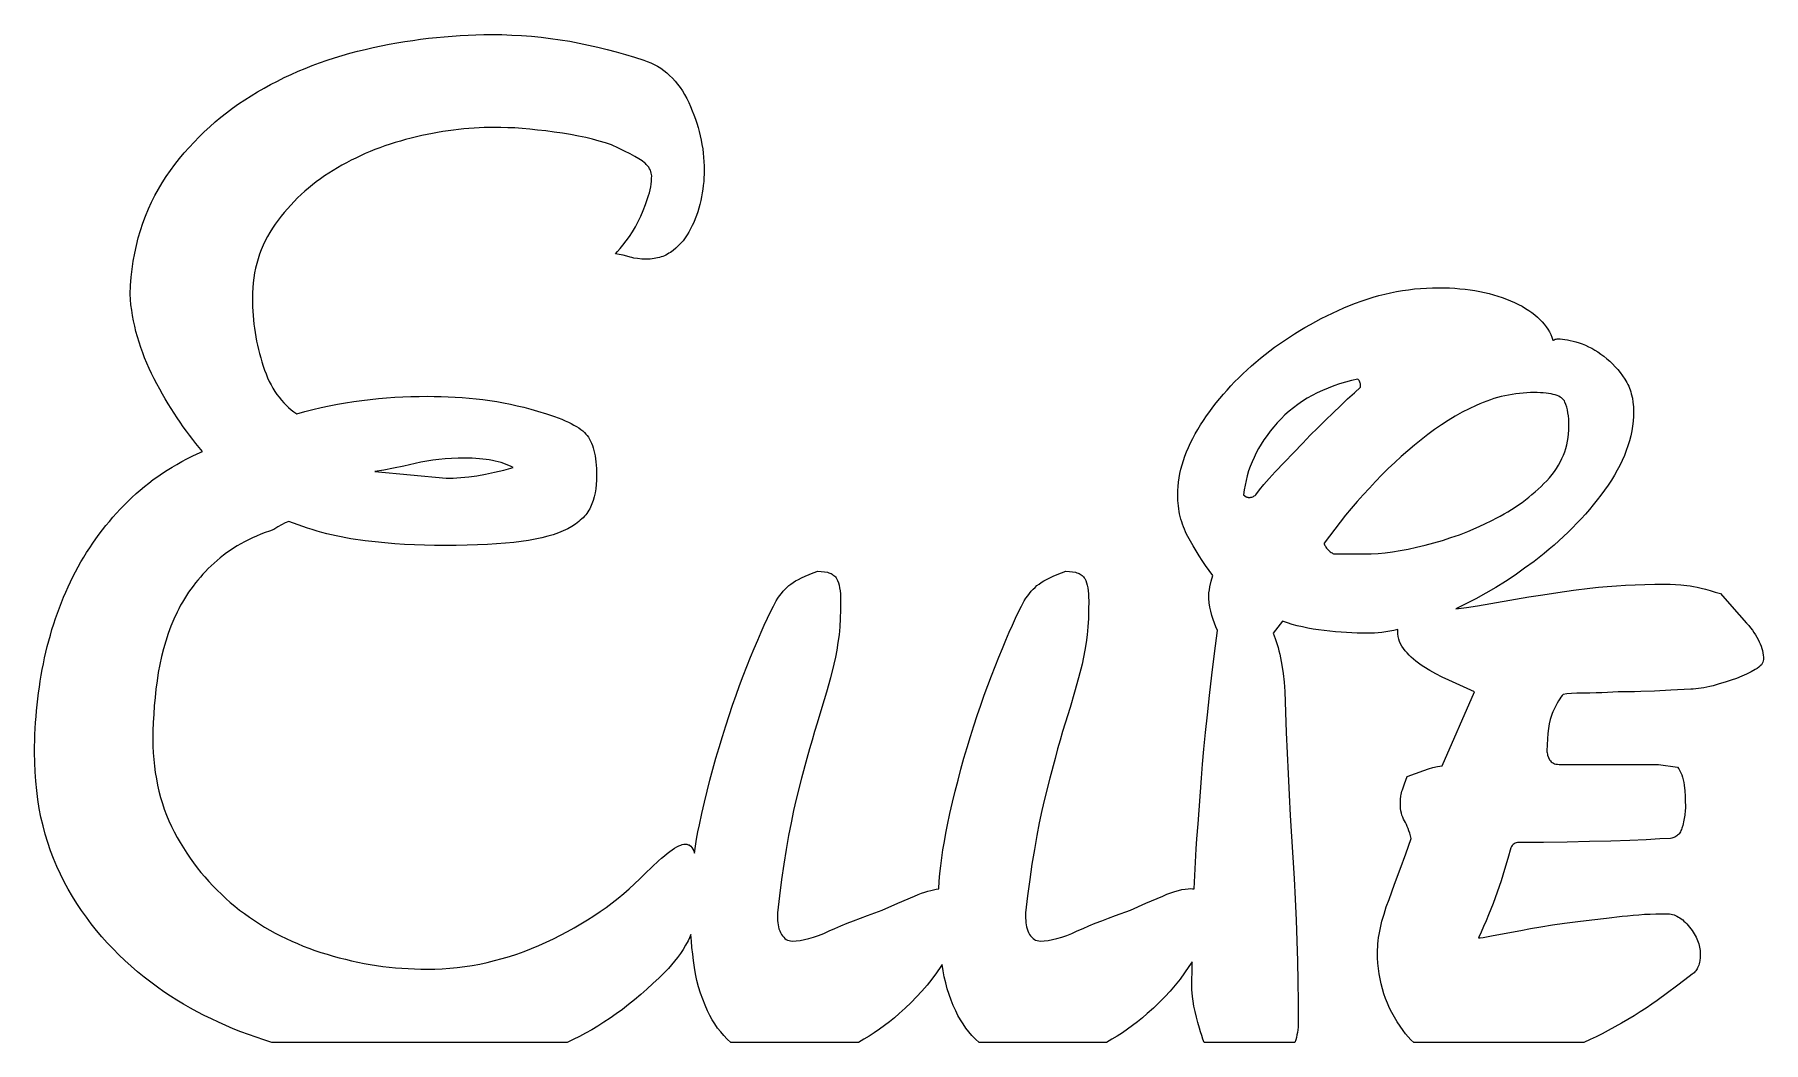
# Model space of a CAD drawing. Extents: x 14 to 183, y 8 to 107.
import ezdxf

# ---------------------------------------------------------------- set-up
doc = ezdxf.new("R2010")
doc.units = 0
doc.layers.add('CAMADA_1', color=18, linetype='CONTINUOUS')

msp = doc.modelspace()

# ---------------------------------------------------------------- linework, layer by layer
at = {"layer": 'CAMADA_1'}
for points in [[(36.97, 7.98), (36.19, 8.22), (35.42, 8.48), (34.66, 8.75), (33.91, 9.03), (33.18, 9.32), (32.45, 9.63), (31.73, 9.95), (31.03, 10.28), (30.33, 10.62), (29.65, 10.98), (28.97, 11.35), (28.31, 11.73), (27.65, 12.13), (27.01, 12.53), (26.38, 12.95), (25.75, 13.39), (25.08, 13.88), (24.42, 14.39), (23.78, 14.91), (23.15, 15.45), (22.54, 16), (21.95, 16.56), (21.38, 17.15), (20.82, 17.74), (20.28, 18.35), (19.76, 18.97), (19.25, 19.61), (18.76, 20.26), (18.29, 20.93), (17.84, 21.61), (17.4, 22.31), (16.98, 23.02), (16.58, 23.74), (16.21, 24.48), (15.86, 25.24), (15.54, 26.01), (15.24, 26.79), (14.97, 27.59), (14.72, 28.41), (14.51, 29.24), (14.31, 30.08), (14.14, 30.94), (14, 31.82), (13.89, 32.7), (13.8, 33.61), (13.73, 34.53), (13.69, 35.46), (13.68, 36.41), (13.68, 37), (13.7, 37.6), (13.72, 38.19), (13.74, 38.77), (13.78, 39.36), (13.82, 39.95), (13.87, 40.53), (13.93, 41.11), (13.99, 41.69), (14.07, 42.27), (14.15, 42.85), (14.24, 43.43), (14.33, 44), (14.44, 44.57), (14.55, 45.14), (14.67, 45.71), (14.8, 46.28), (14.93, 46.84), (15.08, 47.4), (15.23, 47.95), (15.39, 48.5), (15.56, 49.04), (15.74, 49.57), (15.92, 50.1), (16.12, 50.63), (16.32, 51.15), (16.53, 51.66), (16.75, 52.17), (16.98, 52.68), (17.21, 53.18), (17.45, 53.67), (17.7, 54.16), (17.96, 54.64), (18.23, 55.12), (18.51, 55.59), (18.79, 56.05), (19.09, 56.51), (19.39, 56.96), (19.7, 57.4), (20.01, 57.84), (20.34, 58.27), (20.67, 58.69), (21.02, 59.11), (21.37, 59.52), (21.73, 59.92), (22.09, 60.31), (22.47, 60.7), (22.85, 61.09), (23.24, 61.46), (23.64, 61.83), (24.05, 62.18), (24.47, 62.53), (24.9, 62.87), (25.33, 63.2), (25.78, 63.52), (26.23, 63.83), (26.69, 64.13), (27.17, 64.42), (27.65, 64.7), (28.13, 64.97), (28.63, 65.23), (29.14, 65.49), (29.65, 65.73), (30.17, 65.97), (29.85, 66.35), (29.52, 66.74), (29.2, 67.14), (28.89, 67.55), (28.58, 67.97), (28.27, 68.39), (27.97, 68.83), (27.67, 69.27), (27.37, 69.72), (27.08, 70.18), (26.8, 70.64), (26.51, 71.12), (26.23, 71.6), (25.96, 72.09), (25.69, 72.59), (25.42, 73.1), (25.17, 73.61), (24.93, 74.12), (24.7, 74.63), (24.48, 75.15), (24.29, 75.66), (24.1, 76.18), (23.93, 76.7), (23.77, 77.22), (23.63, 77.74), (23.51, 78.26), (23.39, 78.78), (23.3, 79.31), (23.21, 79.83), (23.14, 80.35), (23.09, 80.88), (23.05, 81.41), (23.09, 82.24), (23.16, 83.06), (23.25, 83.86), (23.37, 84.65), (23.51, 85.43), (23.67, 86.19), (23.86, 86.93), (24.07, 87.66), (24.31, 88.37), (24.56, 89.07), (24.85, 89.76), (25.15, 90.43), (25.48, 91.08), (25.83, 91.72), (26.21, 92.34), (26.61, 92.95), (27.03, 93.55), (27.46, 94.13), (27.91, 94.7), (28.37, 95.26), (28.84, 95.8), (29.33, 96.33), (29.83, 96.84), (30.34, 97.34), (30.87, 97.83), (31.41, 98.3), (31.96, 98.77), (32.53, 99.21), (33.11, 99.65), (33.7, 100.07), (34.3, 100.48), (34.93, 100.87), (35.56, 101.25), (36.2, 101.62), (36.85, 101.98), (37.51, 102.32), (38.17, 102.65), (38.85, 102.97), (39.54, 103.27), (40.24, 103.56), (40.94, 103.84), (41.66, 104.1), (42.38, 104.36), (43.11, 104.6), (43.86, 104.82), (44.61, 105.04), (45.37, 105.24), (46.14, 105.42), (46.92, 105.6), (47.69, 105.76), (48.47, 105.92), (49.24, 106.06), (50.02, 106.19), (50.79, 106.31), (51.57, 106.42), (52.34, 106.51), (53.12, 106.6), (53.89, 106.67), (54.67, 106.73), (55.44, 106.78), (56.22, 106.82), (56.99, 106.85), (57.77, 106.87), (58.54, 106.88), (59.53, 106.87), (60.51, 106.83), (61.48, 106.78), (62.44, 106.71), (63.39, 106.62), (64.33, 106.5), (65.27, 106.37), (66.2, 106.22), (67.12, 106.04), (68.04, 105.85), (68.95, 105.65), (69.86, 105.42), (70.77, 105.18), (71.67, 104.93), (72.56, 104.66), (73.46, 104.37), (73.81, 104.24), (74.16, 104.1), (74.5, 103.94), (74.82, 103.76), (75.13, 103.57), (75.44, 103.35), (75.73, 103.12), (76.01, 102.87), (76.28, 102.6), (76.54, 102.31), (76.79, 102.01), (77.03, 101.68), (77.26, 101.34), (77.48, 100.98), (77.68, 100.61), (77.88, 100.21), (78.06, 99.81), (78.23, 99.4), (78.39, 98.99), (78.54, 98.58), (78.68, 98.17), (78.8, 97.76), (78.91, 97.35), (79.01, 96.93), (79.1, 96.51), (79.18, 96.09), (79.25, 95.67), (79.3, 95.25), (79.34, 94.83), (79.37, 94.4), (79.39, 93.98), (79.39, 93.55), (79.39, 93.18), (79.37, 92.82), (79.35, 92.45), (79.31, 92.08), (79.27, 91.71), (79.21, 91.33), (79.14, 90.96), (79.06, 90.58), (78.98, 90.2), (78.88, 89.84), (78.77, 89.48), (78.65, 89.13), (78.52, 88.79), (78.38, 88.45), (78.23, 88.13), (78.07, 87.81), (77.9, 87.5), (77.72, 87.21), (77.52, 86.92), (77.32, 86.65), (77.09, 86.4), (76.86, 86.15), (76.62, 85.92), (76.36, 85.7), (76.22, 85.59), (76.09, 85.5), (75.94, 85.41), (75.8, 85.32), (75.65, 85.24), (75.49, 85.17), (75.33, 85.11), (75.17, 85.05), (75, 85), (74.83, 84.96), (74.48, 84.89), (74.11, 84.85), (73.72, 84.84), (73.27, 84.85), (72.86, 84.89), (72.48, 84.95), (72.31, 84.99), (72.14, 85.04), (71.8, 85.13), (71.44, 85.22), (71.07, 85.3), (70.68, 85.37), (70.9, 85.59), (71.15, 85.88), (71.43, 86.22), (71.74, 86.62), (72.06, 87.06), (72.37, 87.53), (72.66, 88.02), (72.93, 88.53), (73.18, 89.07), (73.42, 89.62), (73.65, 90.19), (73.85, 90.78), (73.94, 91.07), (74.02, 91.36), (74.09, 91.65), (74.15, 91.93), (74.19, 92.21), (74.22, 92.48), (74.24, 92.75), (74.25, 93.02), (74.24, 93.15), (74.21, 93.29), (74.17, 93.43), (74.12, 93.56), (74.04, 93.71), (73.95, 93.85), (73.84, 93.99), (73.72, 94.14), (73.64, 94.22), (73.55, 94.3), (73.31, 94.48), (72.99, 94.69), (72.6, 94.92), (72.13, 95.17), (71.59, 95.44), (70.98, 95.74), (70.29, 96.06), (69.71, 96.25), (69.1, 96.43), (68.45, 96.6), (67.77, 96.76), (67.05, 96.92), (66.29, 97.06), (65.5, 97.19), (64.68, 97.31), (63.85, 97.42), (63.05, 97.51), (62.28, 97.59), (61.53, 97.66), (60.81, 97.71), (60.12, 97.74), (59.45, 97.76), (58.81, 97.77), (58.31, 97.77), (57.82, 97.75), (57.32, 97.73), (56.81, 97.7), (56.31, 97.67), (55.8, 97.62), (55.29, 97.57), (54.78, 97.51), (54.27, 97.44), (53.76, 97.36), (53.24, 97.27), (52.72, 97.18), (52.2, 97.07), (51.68, 96.96), (51.15, 96.84), (50.63, 96.71), (50.1, 96.58), (49.58, 96.43), (49.07, 96.28), (48.57, 96.12), (48.07, 95.95), (47.57, 95.77), (47.08, 95.59), (46.6, 95.4), (46.13, 95.19), (45.66, 94.98), (45.2, 94.76), (44.74, 94.54), (44.29, 94.3), (43.84, 94.06), (43.41, 93.81), (42.97, 93.55), (42.55, 93.28), (42.14, 93), (41.73, 92.72), (41.33, 92.43), (40.95, 92.13), (40.57, 91.82), (40.2, 91.5), (39.84, 91.17), (39.49, 90.84), (39.15, 90.5), (38.82, 90.15), (38.5, 89.79), (38.18, 89.42), (37.88, 89.05), (37.59, 88.66), (37.3, 88.27), (37.03, 87.87), (36.77, 87.46), (36.54, 87.05), (36.32, 86.63), (36.12, 86.2), (35.93, 85.76), (35.77, 85.32), (35.62, 84.87), (35.49, 84.41), (35.37, 83.95), (35.28, 83.48), (35.2, 83), (35.14, 82.51), (35.09, 82.02), (35.07, 81.52), (35.06, 81.01), (35.06, 80.58), (35.07, 80.16), (35.09, 79.73), (35.12, 79.31), (35.16, 78.89), (35.21, 78.47), (35.26, 78.05), (35.32, 77.63), (35.39, 77.22), (35.47, 76.8), (35.56, 76.39), (35.65, 75.98), (35.75, 75.57), (35.87, 75.16), (35.98, 74.75), (36.11, 74.35), (36.25, 73.95), (36.4, 73.57), (36.55, 73.2), (36.71, 72.84), (36.89, 72.5), (37.07, 72.17), (37.26, 71.86), (37.47, 71.56), (37.68, 71.28), (37.9, 71), (38.13, 70.75), (38.36, 70.5), (38.61, 70.27), (38.87, 70.05), (39.14, 69.85), (39.41, 69.66), (40.2, 69.89), (41, 70.09), (41.8, 70.28), (42.59, 70.46), (43.4, 70.61), (44.2, 70.75), (45, 70.88), (45.81, 70.98), (46.62, 71.08), (47.42, 71.16), (48.23, 71.22), (49.03, 71.28), (49.83, 71.32), (50.62, 71.35), (51.42, 71.37), (52.21, 71.38), (52.9, 71.37), (53.59, 71.36), (54.28, 71.33), (54.97, 71.3), (55.65, 71.25), (56.33, 71.19), (57.01, 71.13), (57.69, 71.05), (58.36, 70.96), (59.04, 70.86), (59.71, 70.74), (60.38, 70.6), (61.04, 70.46), (61.71, 70.3), (62.37, 70.12), (63.03, 69.93), (63.91, 69.66), (64.32, 69.53), (64.71, 69.39), (65.08, 69.26), (65.43, 69.12), (65.76, 68.98), (66.07, 68.84), (66.35, 68.7), (66.62, 68.56), (66.86, 68.41), (67.09, 68.27), (67.29, 68.13), (67.48, 67.98), (67.64, 67.83), (67.78, 67.68), (67.91, 67.53), (68.03, 67.36), (68.14, 67.18), (68.24, 66.98), (68.34, 66.78), (68.43, 66.55), (68.5, 66.32), (68.57, 66.07), (68.64, 65.81), (68.69, 65.53), (68.73, 65.24), (68.77, 64.94), (68.8, 64.62), (68.82, 64.29), (68.83, 63.95), (68.84, 63.59), (68.83, 63.14), (68.8, 62.71), (68.75, 62.29), (68.69, 61.9), (68.61, 61.52), (68.5, 61.16), (68.38, 60.82), (68.24, 60.49), (68.17, 60.34), (68.08, 60.19), (67.98, 60.04), (67.88, 59.89), (67.77, 59.75), (67.65, 59.61), (67.52, 59.47), (67.39, 59.34), (67.24, 59.21), (67.09, 59.08), (66.76, 58.84), (66.4, 58.6), (66, 58.38), (65.57, 58.17), (65.1, 57.98), (64.59, 57.8), (64.04, 57.64), (63.45, 57.49), (62.82, 57.36), (62.15, 57.23), (61.45, 57.13), (60.7, 57.04), (59.89, 56.96), (59.03, 56.89), (58.12, 56.83), (57.15, 56.79), (56.13, 56.76), (55.05, 56.74), (53.93, 56.73), (52.94, 56.74), (51.96, 56.76), (50.98, 56.8), (50, 56.85), (49.03, 56.91), (48.06, 56.99), (47.1, 57.09), (46.14, 57.19), (45.66, 57.26), (45.19, 57.33), (44.71, 57.4), (44.24, 57.49), (43.76, 57.58), (43.29, 57.68), (42.82, 57.79), (42.35, 57.9), (41.88, 58.03), (41.41, 58.16), (40.94, 58.3), (40.48, 58.44), (40.01, 58.6), (39.55, 58.76), (39.08, 58.93), (38.62, 59.11), (38.28, 58.96), (37.93, 58.78), (37.56, 58.56), (37.17, 58.32), (36.73, 58.16), (36.3, 58), (35.88, 57.84), (35.47, 57.66), (35.06, 57.48), (34.67, 57.3), (34.29, 57.1), (33.92, 56.9), (33.56, 56.69), (33.2, 56.47), (32.86, 56.25), (32.53, 56.02), (32.21, 55.78), (31.89, 55.53), (31.59, 55.28), (31.3, 55.02), (31.01, 54.75), (30.73, 54.48), (30.47, 54.2), (30.2, 53.92), (29.95, 53.64), (29.7, 53.35), (29.47, 53.06), (29.23, 52.76), (29.01, 52.45), (28.8, 52.15), (28.59, 51.83), (28.39, 51.52), (28.2, 51.19), (28.01, 50.87), (27.84, 50.54), (27.67, 50.2), (27.35, 49.52), (27.06, 48.82), (26.79, 48.1), (26.55, 47.36), (26.33, 46.61), (26.13, 45.85), (25.96, 45.06), (25.82, 44.26), (25.7, 43.45), (25.59, 42.64), (25.5, 41.83), (25.42, 41.01), (25.37, 40.2), (25.33, 39.38), (25.3, 38.55), (25.29, 37.73), (25.3, 37.06), (25.33, 36.4), (25.38, 35.74), (25.44, 35.1), (25.52, 34.47), (25.63, 33.84), (25.75, 33.22), (25.89, 32.62), (26.04, 32.02), (26.22, 31.43), (26.41, 30.85), (26.63, 30.28), (26.86, 29.72), (27.11, 29.17), (27.38, 28.63), (27.67, 28.1), (27.97, 27.58), (28.28, 27.06), (28.61, 26.56), (28.94, 26.07), (29.29, 25.59), (29.64, 25.12), (30.01, 24.66), (30.39, 24.21), (30.78, 23.77), (31.18, 23.34), (31.59, 22.92), (32.01, 22.51), (32.44, 22.11), (32.88, 21.72), (33.34, 21.34), (33.8, 20.97), (34.28, 20.62), (34.76, 20.27), (35.25, 19.94), (35.75, 19.61), (36.26, 19.3), (36.77, 19), (37.3, 18.71), (37.83, 18.43), (38.37, 18.17), (38.92, 17.91), (39.47, 17.67), (40.04, 17.43), (40.61, 17.21), (41.19, 17), (41.78, 16.81), (42.38, 16.62), (42.98, 16.44), (43.59, 16.28), (44.19, 16.13), (44.8, 15.98), (45.41, 15.85), (46.02, 15.73), (46.63, 15.63), (47.25, 15.53), (47.86, 15.44), (48.48, 15.37), (49.1, 15.31), (49.72, 15.26), (50.34, 15.22), (50.96, 15.19), (51.59, 15.17), (52.21, 15.17), (52.95, 15.18), (53.69, 15.21), (54.43, 15.26), (55.17, 15.33), (55.9, 15.42), (56.64, 15.54), (57.37, 15.67), (58.1, 15.83), (58.83, 16), (59.56, 16.2), (60.28, 16.41), (61.01, 16.65), (61.73, 16.91), (62.45, 17.19), (63.17, 17.49), (63.89, 17.81), (64.6, 18.14), (65.3, 18.49), (65.98, 18.85), (66.65, 19.22), (67.3, 19.6), (67.94, 19.99), (68.57, 20.39), (69.18, 20.81), (69.78, 21.23), (70.37, 21.67), (70.94, 22.12), (71.5, 22.58), (72.04, 23.05), (72.57, 23.54), (73.09, 24.03), (73.59, 24.54), (74.28, 25.22), (74.92, 25.81), (75.22, 26.07), (75.51, 26.3), (75.77, 26.52), (76.03, 26.71), (76.27, 26.88), (76.49, 27.03), (76.71, 27.16), (76.9, 27.26), (77.09, 27.34), (77.25, 27.39), (77.41, 27.43), (77.55, 27.44), (77.7, 27.42), (77.84, 27.38), (77.91, 27.35), (77.97, 27.32), (78.09, 27.22), (78.2, 27.1), (78.29, 26.95), (78.37, 26.77), (78.44, 26.56), (78.54, 27.24), (78.66, 27.93), (78.79, 28.63), (78.94, 29.34), (79.17, 30.44), (79.42, 31.54), (79.68, 32.63), (79.96, 33.71), (80.25, 34.79), (80.54, 35.86), (80.86, 36.92), (81.18, 37.98), (81.51, 39.03), (81.85, 40.05), (82.19, 41.06), (82.53, 42.04), (82.88, 43), (83.23, 43.94), (83.59, 44.87), (83.95, 45.77), (84.31, 46.63), (84.65, 47.45), (84.98, 48.22), (85.3, 48.93), (85.61, 49.6), (85.9, 50.22), (86.19, 50.79), (86.46, 51.31), (86.62, 51.57), (86.8, 51.81), (86.97, 52.04), (87.15, 52.25), (87.33, 52.45), (87.52, 52.63), (87.71, 52.8), (87.91, 52.96), (88.12, 53.11), (88.37, 53.26), (88.65, 53.41), (88.96, 53.57), (89.31, 53.73), (89.69, 53.89), (90.1, 54.05), (90.55, 54.21), (90.89, 54.2), (91.21, 54.17), (91.49, 54.11), (91.62, 54.07), (91.74, 54.03), (91.85, 53.98), (91.95, 53.93), (92.04, 53.87), (92.13, 53.8), (92.21, 53.73), (92.28, 53.66), (92.34, 53.57), (92.4, 53.49), (92.49, 53.29), (92.57, 53.08), (92.64, 52.84), (92.69, 52.58), (92.74, 52.3), (92.77, 51.99), (92.79, 51.66), (92.79, 51.31), (92.78, 50.43), (92.75, 49.59), (92.7, 48.77), (92.63, 47.98), (92.53, 47.22), (92.42, 46.48), (92.29, 45.78), (92.13, 45.11), (91.78, 43.75), (91.39, 42.34), (90.96, 40.85), (90.48, 39.3), (90.23, 38.49), (89.98, 37.65), (89.73, 36.77), (89.48, 35.85), (88.96, 33.92), (88.44, 31.85), (88.18, 30.73), (87.93, 29.54), (87.68, 28.27), (87.45, 26.91), (87.22, 25.48), (87, 23.97), (86.79, 22.37), (86.59, 20.7), (86.59, 20.17), (86.6, 19.94), (86.61, 19.72), (86.65, 19.51), (86.69, 19.31), (86.74, 19.12), (86.81, 18.93), (86.89, 18.75), (86.99, 18.58), (87.09, 18.43), (87.2, 18.3), (87.32, 18.18), (87.45, 18.09), (87.58, 18.02), (87.73, 17.97), (87.88, 17.93), (88.04, 17.92), (88.42, 17.94), (88.81, 17.99), (89.23, 18.06), (89.67, 18.17), (90.14, 18.31), (90.63, 18.48), (91.14, 18.68), (91.67, 18.91), (92.23, 19.16), (92.81, 19.41), (93.42, 19.67), (94.06, 19.92), (94.73, 20.18), (95.42, 20.44), (96.88, 20.96), (98.4, 21.64), (100.05, 22.34), (100.39, 22.49), (100.72, 22.61), (101.04, 22.72), (101.34, 22.82), (101.63, 22.9), (101.91, 22.96), (102.17, 23.01), (102.42, 23.05), (102.47, 23.79), (102.53, 24.54), (102.62, 25.31), (102.72, 26.09), (102.83, 26.88), (102.97, 27.69), (103.12, 28.51), (103.29, 29.34), (103.52, 30.44), (103.77, 31.54), (104.03, 32.63), (104.31, 33.71), (104.59, 34.79), (104.89, 35.86), (105.21, 36.92), (105.53, 37.98), (105.86, 39.03), (106.2, 40.05), (106.54, 41.06), (106.88, 42.04), (107.23, 43), (107.58, 43.94), (107.94, 44.87), (108.3, 45.77), (108.66, 46.63), (109, 47.45), (109.33, 48.22), (109.65, 48.93), (109.96, 49.6), (110.25, 50.22), (110.54, 50.79), (110.81, 51.31), (110.97, 51.57), (111.15, 51.81), (111.32, 52.04), (111.5, 52.25), (111.68, 52.45), (111.87, 52.63), (112.06, 52.8), (112.26, 52.96), (112.47, 53.11), (112.72, 53.26), (113, 53.41), (113.31, 53.57), (113.66, 53.73), (114.04, 53.89), (114.45, 54.05), (114.9, 54.21), (115.24, 54.2), (115.56, 54.17), (115.84, 54.11), (115.97, 54.07), (116.09, 54.03), (116.2, 53.98), (116.3, 53.93), (116.39, 53.87), (116.48, 53.8), (116.56, 53.73), (116.63, 53.66), (116.69, 53.57), (116.75, 53.49), (116.84, 53.29), (116.92, 53.08), (116.99, 52.84), (117.04, 52.58), (117.09, 52.3), (117.12, 51.99), (117.13, 51.66), (117.14, 51.31), (117.13, 50.43), (117.1, 49.59), (117.05, 48.77), (116.98, 47.98), (116.88, 47.22), (116.77, 46.48), (116.64, 45.78), (116.48, 45.11), (116.13, 43.75), (115.74, 42.34), (115.31, 40.85), (114.83, 39.3), (114.58, 38.49), (114.33, 37.65), (114.08, 36.77), (113.83, 35.85), (113.31, 33.92), (112.79, 31.85), (112.53, 30.73), (112.28, 29.54), (112.03, 28.27), (111.8, 26.91), (111.57, 25.48), (111.35, 23.97), (111.14, 22.37), (110.94, 20.7), (110.94, 20.17), (110.95, 19.94), (110.96, 19.72), (110.99, 19.51), (111.04, 19.31), (111.09, 19.12), (111.16, 18.93), (111.24, 18.75), (111.33, 18.58), (111.44, 18.43), (111.55, 18.3), (111.67, 18.18), (111.8, 18.09), (111.93, 18.02), (112.08, 17.97), (112.23, 17.93), (112.39, 17.92), (112.76, 17.94), (113.16, 17.99), (113.58, 18.06), (114.02, 18.17), (114.49, 18.31), (114.98, 18.48), (115.49, 18.68), (116.02, 18.91), (116.58, 19.16), (117.16, 19.41), (117.77, 19.67), (118.41, 19.92), (119.08, 20.18), (119.77, 20.44), (121.23, 20.96), (122.75, 21.64), (124.4, 22.34), (124.82, 22.51), (125.21, 22.66), (125.59, 22.79), (125.95, 22.89), (126.29, 22.97), (126.6, 23.03), (126.9, 23.06), (127.17, 23.07), (127.33, 23.06), (127.48, 23.04), (127.67, 26.98), (127.75, 27.96), (127.87, 29.44), (128.2, 33.91), (128.31, 35.27), (128.44, 36.76), (128.6, 38.39), (128.78, 40.13), (128.99, 42.01), (129.23, 44.02), (129.49, 46.15), (129.78, 48.41), (129.62, 48.76), (129.48, 49.12), (129.35, 49.49), (129.23, 49.88), (129.13, 50.28), (129.04, 50.69), (128.97, 51.12), (128.91, 51.55), (128.92, 51.82), (128.94, 52.1), (128.98, 52.38), (129.04, 52.67), (129.17, 53.25), (129.31, 53.8), (128.95, 54.29), (128.61, 54.78), (128.28, 55.26), (127.97, 55.74), (127.67, 56.22), (127.39, 56.69), (127.12, 57.16), (126.86, 57.62), (126.74, 57.86), (126.63, 58.09), (126.53, 58.33), (126.43, 58.57), (126.34, 58.82), (126.26, 59.06), (126.19, 59.32), (126.12, 59.57), (126.06, 59.83), (126.01, 60.09), (125.97, 60.35), (125.94, 60.62), (125.91, 60.89), (125.89, 61.16), (125.88, 61.44), (125.87, 61.71), (125.88, 62.13), (125.91, 62.54), (125.95, 62.96), (126.02, 63.38), (126.09, 63.8), (126.19, 64.23), (126.3, 64.65), (126.44, 65.08), (126.58, 65.51), (126.75, 65.94), (126.94, 66.37), (127.14, 66.81), (127.36, 67.25), (127.59, 67.69), (127.85, 68.13), (128.12, 68.58), (128.4, 69.02), (128.7, 69.46), (129.01, 69.89), (129.33, 70.32), (129.66, 70.74), (130, 71.16), (130.35, 71.58), (130.71, 71.99), (131.08, 72.4), (131.46, 72.8), (131.86, 73.19), (132.26, 73.59), (132.68, 73.97), (133.1, 74.36), (133.54, 74.73), (133.99, 75.11), (134.45, 75.47), (134.91, 75.83), (135.38, 76.19), (135.86, 76.53), (136.35, 76.87), (136.84, 77.19), (137.34, 77.52), (137.85, 77.83), (138.36, 78.13), (138.89, 78.43), (139.42, 78.72), (139.95, 79), (140.5, 79.28), (141.05, 79.55), (141.61, 79.8), (142.17, 80.06), (142.74, 80.3), (143.31, 80.52), (143.89, 80.73), (144.46, 80.92), (145.04, 81.1), (145.61, 81.26), (146.19, 81.41), (146.77, 81.54), (147.36, 81.66), (147.94, 81.76), (148.52, 81.84), (149.11, 81.91), (149.7, 81.97), (150.29, 82), (150.88, 82.03), (151.47, 82.03), (152.01, 82.03), (152.54, 82.01), (153.06, 81.98), (153.57, 81.94), (154.07, 81.89), (154.56, 81.83), (155.04, 81.76), (155.52, 81.67), (155.98, 81.58), (156.43, 81.47), (156.87, 81.35), (157.3, 81.22), (157.72, 81.08), (158.13, 80.92), (158.54, 80.76), (158.93, 80.58), (159.31, 80.4), (159.67, 80.21), (160.01, 80.01), (160.33, 79.81), (160.63, 79.6), (160.91, 79.38), (161.18, 79.16), (161.42, 78.93), (161.65, 78.7), (161.85, 78.46), (162.04, 78.21), (162.21, 77.96), (162.36, 77.7), (162.49, 77.44), (162.6, 77.17), (162.69, 76.89), (162.75, 76.89), (162.81, 76.91), (162.85, 76.93), (162.89, 76.95), (162.93, 76.98), (163, 77), (163.1, 77.02), (163.22, 77.02), (163.42, 77.01), (163.64, 77), (163.88, 76.97), (164.13, 76.92), (164.39, 76.87), (164.67, 76.8), (164.96, 76.72), (165.26, 76.62), (165.58, 76.52), (165.89, 76.39), (166.19, 76.25), (166.5, 76.1), (166.8, 75.92), (167.11, 75.73), (167.41, 75.53), (167.7, 75.31), (168, 75.07), (168.28, 74.82), (168.55, 74.56), (168.81, 74.28), (169.06, 74), (169.3, 73.7), (169.53, 73.39), (169.75, 73.06), (169.85, 72.9), (169.95, 72.72), (170.04, 72.55), (170.13, 72.37), (170.2, 72.19), (170.27, 72), (170.34, 71.81), (170.39, 71.61), (170.49, 71.21), (170.55, 70.79), (170.59, 70.35), (170.61, 69.9), (170.6, 69.42), (170.56, 68.94), (170.51, 68.46), (170.43, 67.98), (170.33, 67.5), (170.21, 67.02), (170.06, 66.53), (169.9, 66.05), (169.71, 65.57), (169.5, 65.09), (169.27, 64.6), (169.01, 64.12), (168.73, 63.63), (168.44, 63.15), (168.11, 62.66), (167.77, 62.18), (167.41, 61.69), (167.04, 61.21), (166.66, 60.74), (166.27, 60.28), (165.88, 59.82), (165.47, 59.37), (165.05, 58.92), (164.62, 58.48), (164.18, 58.05), (163.73, 57.62), (163.28, 57.2), (162.81, 56.78), (162.33, 56.37), (161.85, 55.97), (161.35, 55.57), (160.84, 55.18), (159.92, 54.5), (158.98, 53.84), (158.04, 53.22), (157.08, 52.62), (156.12, 52.05), (155.14, 51.51), (154.16, 51), (153.16, 50.51), (154.23, 50.66), (155.31, 50.83), (160.33, 51.69), (161.72, 51.91), (163.18, 52.13), (164.72, 52.34), (166.33, 52.55), (167.17, 52.64), (168.03, 52.72), (168.92, 52.79), (169.83, 52.84), (170.77, 52.89), (171.73, 52.92), (172.71, 52.93), (173.72, 52.94), (174.2, 52.93), (174.71, 52.91), (175.26, 52.87), (175.83, 52.81), (176.15, 52.77), (176.49, 52.71), (176.85, 52.64), (177.25, 52.55), (177.68, 52.44), (178.13, 52.31), (178.62, 52.17), (179.13, 52.02), (180.24, 50.76), (181.71, 49.11), (181.91, 48.88), (182.09, 48.65), (182.27, 48.43), (182.43, 48.2), (182.58, 47.97), (182.71, 47.75), (182.83, 47.52), (182.94, 47.3), (183.04, 47.08), (183.12, 46.86), (183.19, 46.64), (183.25, 46.42), (183.3, 46.2), (183.33, 45.98), (183.35, 45.77), (183.36, 45.55), (183.34, 45.42), (183.31, 45.29), (183.24, 45.16), (183.16, 45.04), (183.05, 44.92), (182.91, 44.8), (182.75, 44.68), (182.56, 44.56), (182.15, 44.33), (181.71, 44.12), (181.23, 43.91), (180.72, 43.7), (180.18, 43.51), (179.61, 43.32), (179.02, 43.15), (178.41, 42.98), (178.1, 42.9), (177.8, 42.83), (177.51, 42.78), (177.24, 42.73), (176.97, 42.69), (176.71, 42.67), (176.47, 42.65), (176.23, 42.65), (174.28, 42.53), (172.67, 42.45), (171.31, 42.4), (170.71, 42.39), (170.16, 42.38), (169.63, 42.38), (169.1, 42.37), (168.58, 42.35), (168.05, 42.32), (167.5, 42.29), (166.93, 42.27), (166.32, 42.26), (165.67, 42.25), (165.05, 42.24), (164.52, 42.22), (164.07, 42.18), (163.69, 42.12), (163.59, 42.01), (163.48, 41.86), (163.37, 41.69), (163.25, 41.49), (163.12, 41.26), (162.99, 41.01), (162.7, 40.41), (162.63, 40.24), (162.57, 40.06), (162.44, 39.67), (162.34, 39.25), (162.26, 38.79), (162.19, 38.29), (162.15, 37.76), (162.12, 37.19), (162.11, 36.58), (162.11, 36.48), (162.13, 36.38), (162.15, 36.27), (162.18, 36.17), (162.26, 35.95), (162.37, 35.72), (162.45, 35.61), (162.53, 35.52), (162.63, 35.44), (162.74, 35.37), (162.86, 35.32), (162.99, 35.29), (163.14, 35.27), (163.3, 35.26), (173.06, 35.26), (174.91, 35), (175.04, 34.82), (175.15, 34.64), (175.25, 34.44), (175.34, 34.22), (175.42, 33.99), (175.48, 33.75), (175.53, 33.49), (175.57, 33.21), (175.63, 32.67), (175.67, 32.14), (175.69, 31.64), (175.7, 31.17), (175.7, 30.97), (175.69, 30.75), (175.64, 30.29), (175.55, 29.8), (175.44, 29.25), (175.36, 28.99), (175.32, 28.87), (175.26, 28.76), (175.21, 28.65), (175.15, 28.55), (175.08, 28.46), (175.01, 28.38), (174.93, 28.31), (174.85, 28.24), (174.76, 28.18), (174.67, 28.13), (174.57, 28.09), (174.47, 28.05), (174.36, 28.02), (174.25, 28), (173.19, 27.94), (171.86, 27.87), (170.25, 27.8), (168.38, 27.74), (166.3, 27.68), (164.11, 27.64), (161.78, 27.61), (159.34, 27.61), (159.21, 27.6), (159.09, 27.57), (158.98, 27.53), (158.88, 27.47), (158.78, 27.4), (158.7, 27.31), (158.62, 27.2), (158.55, 27.08), (158.27, 26.01), (157.95, 24.93), (157.61, 23.84), (157.23, 22.72), (157.03, 22.16), (156.82, 21.6), (156.6, 21.04), (156.37, 20.48), (156.14, 19.92), (155.89, 19.36), (155.64, 18.8), (155.38, 18.24), (155.56, 18.25), (155.84, 18.28), (156.68, 18.42), (157.92, 18.65), (159.54, 18.96), (160.49, 19.14), (161.52, 19.32), (162.64, 19.5), (163.84, 19.67), (165.13, 19.84), (166.5, 20.01), (167.96, 20.18), (169.5, 20.35), (170.03, 20.41), (170.57, 20.46), (171.12, 20.51), (171.68, 20.55), (172.23, 20.57), (172.78, 20.6), (173.32, 20.61), (173.85, 20.61), (174, 20.61), (174.15, 20.59), (174.3, 20.57), (174.44, 20.53), (174.58, 20.48), (174.73, 20.43), (174.87, 20.36), (175.01, 20.28), (175.15, 20.19), (175.29, 20.1), (175.43, 19.99), (175.56, 19.87), (175.7, 19.74), (175.83, 19.6), (175.97, 19.45), (176.1, 19.29), (176.35, 18.96), (176.56, 18.63), (176.74, 18.3), (176.82, 18.14), (176.89, 17.97), (176.95, 17.81), (177.01, 17.64), (177.05, 17.48), (177.09, 17.31), (177.12, 17.15), (177.14, 16.98), (177.15, 16.82), (177.15, 16.65), (177.14, 16.3), (177.1, 15.99), (177.08, 15.84), (177.04, 15.69), (177, 15.56), (176.96, 15.43), (176.9, 15.31), (176.84, 15.2), (176.78, 15.09), (176.71, 15), (176.63, 14.9), (176.55, 14.82), (176.46, 14.74), (176.36, 14.67), (175.65, 14.12), (174.84, 13.5), (173.94, 12.83), (172.93, 12.1), (172.39, 11.72), (171.84, 11.35), (171.26, 10.97), (170.67, 10.6), (170.06, 10.23), (169.43, 9.86), (168.78, 9.5), (168.11, 9.13), (167.53, 8.83), (166.94, 8.53), (166.35, 8.25), (165.74, 7.98), (149.03, 7.98), (148.75, 8.24), (148.48, 8.52), (148.23, 8.82), (147.99, 9.13), (147.69, 9.56), (147.4, 10), (147.14, 10.45), (146.89, 10.9), (146.67, 11.35), (146.46, 11.82), (146.28, 12.29), (146.11, 12.76), (145.96, 13.24), (145.84, 13.73), (145.73, 14.22), (145.64, 14.72), (145.57, 15.23), (145.52, 15.74), (145.49, 16.26), (145.48, 16.79), (145.49, 17.07), (145.5, 17.36), (145.52, 17.65), (145.55, 17.95), (145.59, 18.26), (145.64, 18.57), (145.7, 18.89), (145.76, 19.21), (145.92, 19.87), (146.12, 20.56), (146.34, 21.27), (146.61, 22), (147.16, 23.49), (147.71, 24.98), (148.25, 26.49), (148.78, 28), (148.64, 28.5), (148.57, 28.74), (148.49, 28.96), (148.4, 29.17), (148.31, 29.36), (148.22, 29.55), (148.12, 29.72), (148.03, 29.89), (147.95, 30.07), (147.88, 30.27), (147.83, 30.48), (147.78, 30.7), (147.75, 30.93), (147.73, 31.17), (147.73, 31.43), (147.74, 31.81), (147.78, 32.16), (147.8, 32.32), (147.84, 32.47), (147.88, 32.62), (147.93, 32.75), (148.14, 33.35), (148.39, 34.07), (149.2, 34.35), (150.04, 34.67), (150.47, 34.82), (150.91, 34.95), (151.36, 35.05), (151.82, 35.13), (154.99, 42.38), (152.48, 43.51), (151.83, 43.81), (151.21, 44.13), (150.61, 44.47), (150.04, 44.83), (149.76, 45.01), (149.5, 45.2), (149.25, 45.39), (149.01, 45.58), (148.79, 45.78), (148.58, 45.99), (148.38, 46.2), (148.19, 46.41), (148.02, 46.63), (147.87, 46.85), (147.75, 47.08), (147.65, 47.32), (147.57, 47.56), (147.51, 47.81), (147.47, 48.06), (147.46, 48.32), (147.47, 48.48), (147.07, 48.39), (146.68, 48.32), (146.3, 48.26), (145.92, 48.21), (145.55, 48.17), (145.19, 48.14), (144.83, 48.13), (144.48, 48.12), (143.98, 48.13), (143.47, 48.14), (142.96, 48.16), (142.44, 48.19), (141.9, 48.23), (141.36, 48.27), (140.26, 48.39), (139.7, 48.46), (139.16, 48.54), (138.63, 48.64), (138.11, 48.75), (137.61, 48.87), (137.12, 49), (136.64, 49.15), (136.17, 49.31), (135.23, 48.13), (135.34, 47.88), (135.44, 47.61), (135.54, 47.33), (135.64, 47.04), (135.73, 46.73), (135.81, 46.41), (135.89, 46.07), (135.96, 45.72), (136.1, 44.98), (136.21, 44.18), (136.31, 43.33), (136.38, 42.42), (136.45, 40.4), (136.53, 38.38), (136.61, 36.35), (136.71, 34.32), (136.81, 32.28), (136.92, 30.23), (137.04, 28.18), (137.17, 26.12), (137.29, 24.07), (137.4, 22.02), (137.49, 19.98), (137.57, 17.96), (137.62, 15.94), (137.67, 13.94), (137.69, 11.94), (137.7, 9.96), (137.69, 9.71), (137.68, 9.46), (137.65, 9.21), (137.62, 8.96), (137.57, 8.71), (137.52, 8.47), (137.46, 8.22), (137.38, 7.98), (128.48, 7.98), (128.35, 8.31), (128.23, 8.66), (128.11, 9.01), (128, 9.36), (127.84, 9.92), (127.7, 10.47), (127.58, 11.01), (127.47, 11.54), (127.39, 12.04), (127.32, 12.47), (127.29, 12.83), (127.27, 13.13), (127.28, 15.9), (126.97, 15.42), (126.55, 14.8), (126.1, 14.19), (125.62, 13.59), (125.12, 13.01), (124.6, 12.44), (124.05, 11.88), (123.48, 11.33), (122.88, 10.8), (122.41, 10.4), (121.93, 10.01), (121.44, 9.64), (120.94, 9.28), (120.44, 8.93), (119.93, 8.6), (119.41, 8.28), (118.89, 7.98), (106.37, 7.98), (106.01, 8.31), (105.68, 8.65), (105.37, 9.01), (105.07, 9.39), (104.8, 9.79), (104.54, 10.2), (104.3, 10.62), (104.08, 11.06), (103.84, 11.59), (103.63, 12.13), (103.43, 12.68), (103.26, 13.24), (103.1, 13.82), (102.96, 14.4), (102.84, 15), (102.75, 15.62), (102.62, 15.42), (102.2, 14.8), (101.75, 14.19), (101.27, 13.59), (100.77, 13.01), (100.25, 12.44), (99.7, 11.88), (99.13, 11.33), (98.53, 10.8), (98.06, 10.4), (97.58, 10.01), (97.09, 9.64), (96.59, 9.28), (96.09, 8.93), (95.58, 8.6), (95.06, 8.28), (94.54, 7.98), (82.02, 7.98), (81.66, 8.31), (81.33, 8.65), (81.02, 9.01), (80.72, 9.39), (80.45, 9.79), (80.19, 10.2), (79.95, 10.62), (79.73, 11.06), (79.48, 11.63), (79.25, 12.21), (79.04, 12.81), (78.85, 13.42), (78.69, 14.05), (78.55, 14.69), (78.44, 15.34), (78.34, 16.01), (78.27, 16.65), (78.2, 17.29), (78.15, 17.92), (78.1, 18.55), (77.96, 18.24), (77.81, 17.94), (77.57, 17.52), (77.32, 17.1), (77.06, 16.71), (76.79, 16.32), (76.5, 15.95), (76.2, 15.59), (75.89, 15.24), (75.57, 14.9), (74.97, 14.32), (74.37, 13.75), (73.77, 13.2), (73.17, 12.68), (72.57, 12.17), (71.97, 11.69), (71.37, 11.22), (70.77, 10.78), (70.16, 10.36), (69.56, 9.95), (68.96, 9.57), (68.36, 9.21), (67.75, 8.87), (67.15, 8.55), (66.54, 8.25), (65.94, 7.98)], [(132.34, 61.71), (132.47, 61.6), (132.6, 61.52), (132.67, 61.49), (132.74, 61.47), (132.8, 61.45), (132.87, 61.45), (132.97, 61.45), (133.06, 61.47), (133.15, 61.49), (133.23, 61.52), (133.31, 61.55), (133.39, 61.6), (133.46, 61.65), (133.53, 61.71), (133.9, 62.2), (134.34, 62.74), (134.85, 63.32), (135.44, 63.96), (138.15, 66.79), (138.88, 67.55), (139.61, 68.3), (140.36, 69.03), (141.12, 69.76), (141.85, 70.46), (142.55, 71.12), (143.21, 71.72), (143.82, 72.27), (143.82, 72.4), (143.82, 72.5), (143.8, 72.59), (143.78, 72.68), (143.75, 72.77), (143.72, 72.85), (143.67, 72.92), (143.62, 72.99), (143.56, 73.06), (142.94, 72.92), (142.34, 72.76), (141.75, 72.59), (141.18, 72.4), (140.63, 72.19), (140.09, 71.96), (139.57, 71.72), (139.07, 71.46), (138.58, 71.19), (138.11, 70.89), (137.66, 70.58), (137.22, 70.25), (136.8, 69.91), (136.4, 69.55), (136.01, 69.17), (135.64, 68.77), (135.29, 68.37), (134.95, 67.96), (134.64, 67.54), (134.34, 67.12), (134.07, 66.69), (133.81, 66.27), (133.58, 65.83), (133.36, 65.39), (133.17, 64.95), (132.99, 64.5), (132.83, 64.05), (132.7, 63.59), (132.58, 63.13), (132.48, 62.66), (132.4, 62.19)], [(140.26, 56.96), (140.26, 56.9), (140.28, 56.82), (140.31, 56.75), (140.36, 56.67), (140.41, 56.58), (140.48, 56.49), (140.65, 56.3), (140.84, 56.13), (140.93, 56.06), (141.02, 56.01), (141.1, 55.96), (141.17, 55.93), (141.25, 55.91), (141.31, 55.91), (144.22, 55.91), (144.86, 55.92), (145.53, 55.96), (146.23, 56.03), (146.95, 56.12), (147.71, 56.24), (148.5, 56.39), (149.31, 56.56), (150.15, 56.77), (151.01, 56.99), (151.85, 57.24), (152.69, 57.51), (153.52, 57.8), (154.34, 58.12), (155.15, 58.46), (155.96, 58.82), (156.75, 59.21), (157.14, 59.41), (157.53, 59.61), (157.91, 59.83), (158.27, 60.04), (158.64, 60.27), (158.99, 60.5), (159.33, 60.73), (159.67, 60.97), (160, 61.22), (160.32, 61.47), (160.64, 61.73), (160.95, 61.99), (161.25, 62.26), (161.54, 62.53), (161.82, 62.81), (162.1, 63.1), (162.36, 63.39), (162.61, 63.69), (162.84, 63.99), (163.05, 64.3), (163.24, 64.61), (163.42, 64.93), (163.58, 65.26), (163.73, 65.59), (163.86, 65.93), (163.97, 66.27), (164.06, 66.62), (164.14, 66.97), (164.2, 67.33), (164.24, 67.7), (164.27, 68.07), (164.27, 68.44), (164.27, 68.8), (164.25, 69.14), (164.22, 69.46), (164.17, 69.76), (164.12, 70.05), (164.05, 70.32), (163.97, 70.58), (163.88, 70.82), (163.82, 70.93), (163.74, 71.04), (163.65, 71.13), (163.54, 71.22), (163.41, 71.31), (163.27, 71.38), (163.1, 71.45), (162.92, 71.51), (162.72, 71.57), (162.51, 71.61), (162.27, 71.65), (162.02, 71.68), (161.75, 71.71), (161.47, 71.73), (161.16, 71.74), (160.84, 71.74), (160.48, 71.74), (160.12, 71.72), (159.76, 71.7), (159.4, 71.66), (159.04, 71.62), (158.68, 71.57), (158.33, 71.5), (157.97, 71.43), (157.62, 71.35), (157.27, 71.25), (156.91, 71.15), (156.56, 71.04), (156.21, 70.91), (155.86, 70.78), (155.52, 70.64), (155.17, 70.49), (154.48, 70.16), (153.79, 69.81), (153.11, 69.43), (152.43, 69.02), (151.76, 68.59), (151.09, 68.13), (150.42, 67.64), (149.76, 67.12), (149.1, 66.59), (148.45, 66.04), (147.81, 65.47), (147.17, 64.88), (146.54, 64.28), (145.91, 63.66), (145.29, 63.03), (144.68, 62.37), (144.08, 61.71), (143.49, 61.05), (142.91, 60.38), (142.35, 59.7), (141.81, 59.02), (141.28, 58.34), (140.76, 57.65)], [(54.06, 63.33), (54.41, 63.33), (54.77, 63.35), (55.13, 63.37), (55.51, 63.4), (56.29, 63.48), (57.09, 63.59), (57.93, 63.74), (58.81, 63.92), (59.72, 64.14), (60.66, 64.39), (60.44, 64.5), (60.21, 64.6), (59.97, 64.7), (59.72, 64.79), (59.46, 64.87), (59.18, 64.95), (58.9, 65.02), (58.61, 65.08), (58.31, 65.13), (58, 65.18), (57.67, 65.22), (57.34, 65.25), (57, 65.28), (56.64, 65.3), (55.91, 65.31), (55.25, 65.3), (54.61, 65.28), (53.98, 65.24), (53.37, 65.18), (52.76, 65.1), (52.17, 65.01), (51.59, 64.91), (51.02, 64.78), (49.93, 64.53), (48.91, 64.32), (47.96, 64.14), (47.06, 63.99)]]:
    msp.add_lwpolyline(points, close=True, dxfattribs=at)

doc.saveas('drawing.dxf')
